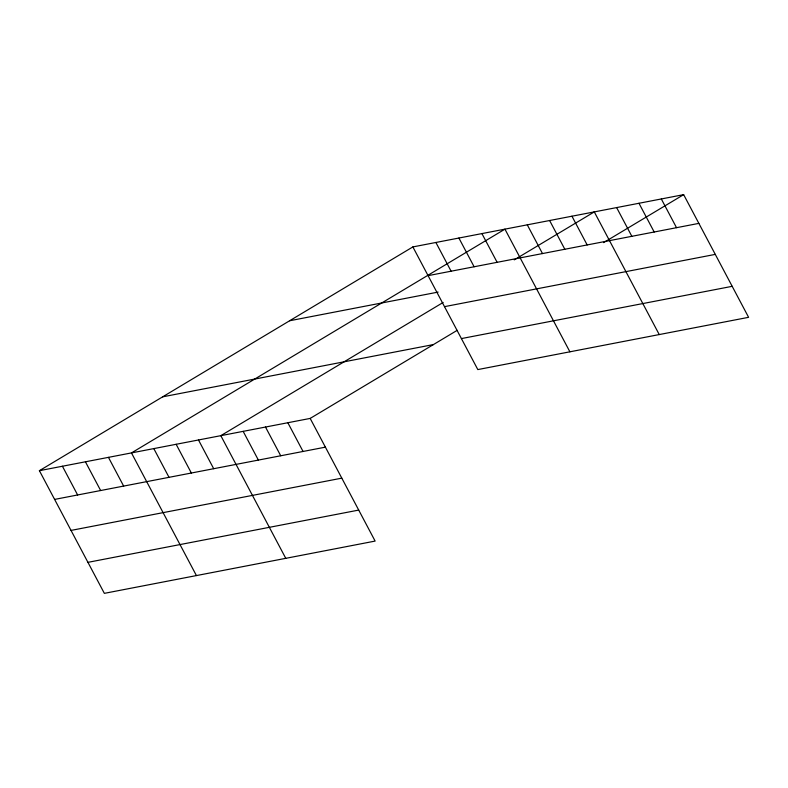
<?xml version="1.0" encoding="UTF-8"?>
<svg xmlns="http://www.w3.org/2000/svg" width="788" height="788" viewBox="0 0 788 788"><rect width="100%" height="100%" fill="white"/><g stroke="black" fill="none" stroke-linecap="round" stroke-linejoin="round"><path stroke-width="1.18" d="M39.4 470.682L310.176 418.418L375.127 541.08L104.351 593.354L39.4 470.682L412.873 246.92L683.649 194.646L748.6 317.318L477.824 369.582L412.873 246.92M443.171 302.444L220.817 435.666L285.768 558.328M514.239 259.863L594.29 211.903L659.241 334.565M310.176 418.418L457.168 330.349M603.588 242.615L683.649 194.646M428.081 275.652L698.867 223.378M289.629 320.755L438.128 292.092M444.501 306.65L715.277 254.386M461.413 338.584L732.19 286.32M162.643 396.837L433.42 344.573M54.608 499.415L325.395 447.151M71.028 530.413L341.805 478.149M87.941 562.346L358.717 510.082M661.309 198.96L676.528 227.693M638.97 203.274L654.188 232.007M616.63 207.589L631.848 236.321M571.95 216.208L587.168 244.94M549.62 220.522L564.829 249.254M527.28 224.836L542.489 253.569M569.891 351.812L504.941 229.15L131.468 452.913L196.419 575.575M481.921 233.593L497.13 262.325M458.902 238.035L474.12 266.768M435.892 242.477L451.1 271.21M287.837 422.723L303.055 451.455M265.497 427.037L280.715 455.769M243.157 431.351L258.375 460.084M198.477 439.97L213.696 468.702M176.138 444.284L191.356 473.017M153.808 448.599L169.016 477.331M108.448 457.355L123.657 486.088M85.429 461.798L100.647 490.53M62.419 466.24L77.628 494.972"/></g></svg>
